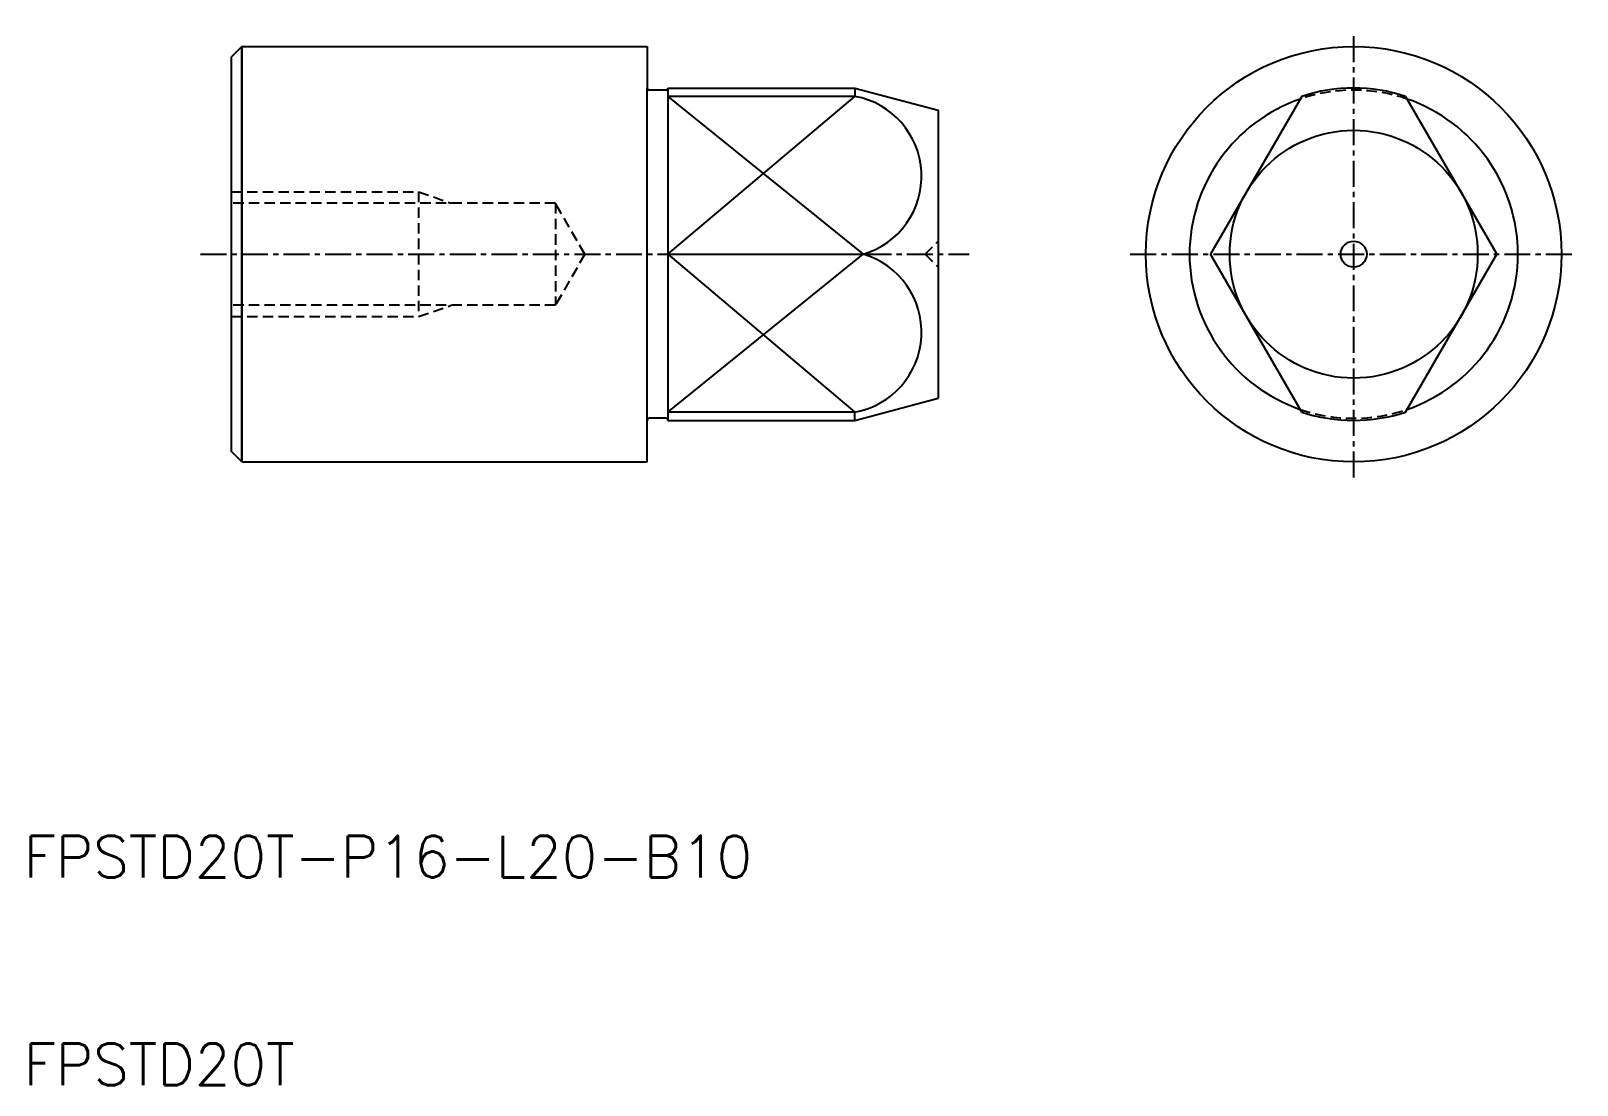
# Model space of a CAD drawing. Extents: x 10.3 to 84.7, y 10 to 60.8.
import ezdxf

# ---------------------------------------------------------------- set-up
doc = ezdxf.new("R2010")
doc.units = 0
doc.linetypes.add('CENTER', pattern=[2, 1.25, -0.25, 0.25, -0.25])
doc.linetypes.add('DASHED', pattern=[0.75, 0.5, -0.25])
doc.layers.get('0').update_dxf_attribs({"linetype": 'CONTINUOUS'})
doc.layers.add('CENTER', color=1, linetype='CENTER')
doc.styles.get("Standard").update_dxf_attribs({"font": 'txt.shx', "bigfont": 'extfont.shx'})

msp = doc.modelspace()

# ---------------------------------------------------------------- linework, layer by layer
at = {"color": 7, "linetype": 'CONTINUOUS'}
for p, q in [((20.5, 60), (20, 59.5)), ((20.5, 60), (20.5, 40)), ((20.5, 40), (20.5, 60)), ((20.5, 60), (40, 60)), ((40, 60), (40, 58)), ((20, 40.5), (20, 59.5)), ((40, 42), (40, 58)), ((40.9, 57.9), (40.1, 57.9)), ((41, 58), (41, 42)), ((41, 58), (50, 58)), ((50, 57.599), (41, 57.599)), ((50, 58), (54, 56.928)), ((50, 58), (50, 57.599)), ((71.5, 57.599), (67.113, 50)), ((76.5, 57.599), (80.887, 50)), ((54, 56.928), (54, 43.072)), ((41, 50), (50.4, 50)), ((71.5, 42.401), (67.113, 50)), ((76.5, 42.401), (80.887, 50)), ((50, 42), (54, 43.072)), ((40, 40), (40, 42)), ((40.9, 42.1), (40.1, 42.1)), ((50, 42.401), (41, 42.401)), ((41, 42), (50, 42)), ((50, 42), (50, 42.401)), ((20.5, 40), (20, 40.5)), ((20.5, 40), (40, 40))]:
    msp.add_line(p, q, dxfattribs=at)
at = {"color": 3, "linetype": 'CONTINUOUS'}
for p, q in [((41, 50), (50, 57.599)), ((41, 57.599), (50.4, 50)), ((41, 42.401), (50.4, 50)), ((41, 50), (50, 42.401))]:
    msp.add_line(p, q, dxfattribs=at)
at = {"color": 3, "linetype": 'DASHED'}
for p, q in [((20, 53), (29, 53)), ((29, 53), (29, 47)), ((29, 53), (30.563, 52.459)), ((35.581, 52.459), (20, 52.459)), ((37, 50), (35.581, 52.459)), ((35.581, 52.459), (35.581, 47.541)), ((53.375, 50), (54, 50.625)), ((37, 50), (35.581, 47.541)), ((53.375, 50), (54, 49.375)), ((35.581, 47.541), (20, 47.541)), ((20, 47), (29, 47)), ((29, 47), (30.563, 47.541))]:
    msp.add_line(p, q, dxfattribs=at)
at = {"color": 7, "linetype": 'CONTINUOUS'}
for radius in [10, 5.965, 0.625]:
    msp.add_circle((74, 50), radius, dxfattribs=at)
for centre, radius, start, end in [((40.1, 58), 0.1, 180, 270), ((40.9, 58), 0.1, 270, 0), ((49.29, 53.752), 3.913, 286.48795, 79.53815), ((74, 50), 7.9, 109.02796, 250.97204), ((74, 50), 8, 71.79004, 108.20996), ((74, 50), 7.9, 289.02796, 70.97204), ((49.29, 46.248), 3.913, 280.46185, 73.51205), ((40.1, 42), 0.1, 90, 180), ((40.9, 42), 0.1, 0, 90), ((74, 50), 8, 251.79004, 288.20996)]:
    msp.add_arc(centre, radius, start, end, dxfattribs=at)
at = {"color": 3, "linetype": 'DASHED'}
for start, end in [(70.97204, 109.02796), (250.97204, 289.02796)]:
    msp.add_arc((74, 50), 7.9, start, end, dxfattribs=at)
at = {"layer": 'CENTER', "color": 1, "linetype": 'CENTER'}
for p, q in [((74, 39.25), (74, 60.75)), ((18.5, 50), (55.5, 50)), ((63.25, 50), (84.75, 50))]:
    msp.add_line(p, q, dxfattribs=at)

# ---------------------------------------------------------------- texts
at = {"color": 7, "linetype": 'CONTINUOUS'}
for s, p in [('FPSTD20T-P16-L20-B10', (10, 20)), ('FPSTD20T', (10, 10))]:
    msp.add_text(s, height=2, dxfattribs=at).set_placement(p)

doc.saveas('drawing.dxf')
